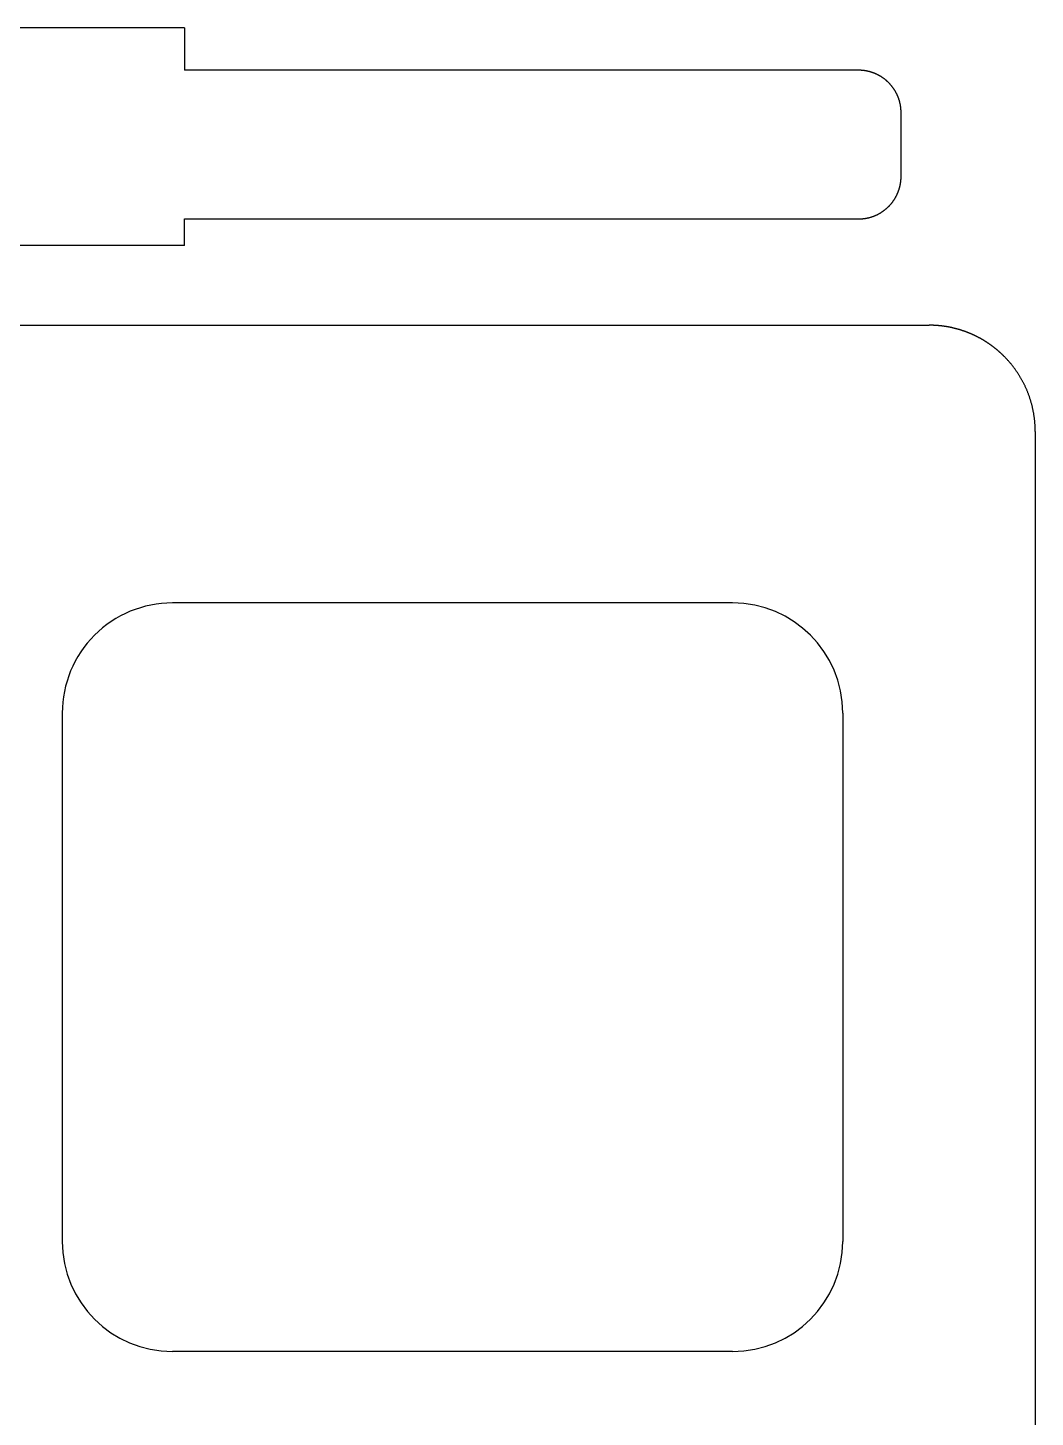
# Model space of a CAD drawing. Header units: millimetres. Extents: x -11 to 340, y -118 to 18.
# Drawn here: x 320.61 to 339.59, y -8.29 to 17.88 of the extents above; entities that cross this region are included whole.
import ezdxf

# ---------------------------------------------------------------- set-up
doc = ezdxf.new("R2010")
doc.units = ezdxf.units.MM
doc.header["$MEASUREMENT"] = 0
doc.layers.add('BLACK', color=7, linetype='CONTINUOUS')

msp = doc.modelspace()

# ---------------------------------------------------------------- linework, layer by layer
at = {"layer": 'BLACK', "linetype": 'Continuous'}
for p, q in [((323.5625, 17.882529), (293.5625, 17.882529)), ((323.5625, 17.882529), (323.5625, 17.082529)), ((336.2625, 17.082529), (323.5625, 17.082529)), ((336.263228, 17.082529), (336.2625, 17.082529)), ((336.267274, 17.082515), (336.263228, 17.082529)), ((336.271314, 17.082481), (336.267274, 17.082515)), ((336.275355, 17.082428), (336.271314, 17.082481)), ((336.279391, 17.082354), (336.275355, 17.082428)), ((336.283428, 17.082261), (336.279391, 17.082354)), ((336.287459, 17.082147), (336.283428, 17.082261)), ((336.29149, 17.082014), (336.287459, 17.082147)), ((336.295515, 17.08186), (336.29149, 17.082014)), ((336.299541, 17.081687), (336.295515, 17.08186)), ((336.303562, 17.081493), (336.299541, 17.081687)), ((336.307582, 17.08128), (336.303562, 17.081493)), ((336.311597, 17.081047), (336.307582, 17.08128)), ((336.315611, 17.080794), (336.311597, 17.081047)), ((336.31962, 17.080521), (336.315611, 17.080794)), ((336.323629, 17.080228), (336.31962, 17.080521)), ((336.327632, 17.079916), (336.323629, 17.080228)), ((336.331634, 17.079583), (336.327632, 17.079916)), ((336.335631, 17.079231), (336.331634, 17.079583)), ((336.339627, 17.078859), (336.335631, 17.079231)), ((336.343617, 17.078467), (336.339627, 17.078859)), ((336.347607, 17.078055), (336.343617, 17.078467)), ((336.35159, 17.077624), (336.347607, 17.078055)), ((336.355573, 17.077173), (336.35159, 17.077624)), ((336.35955, 17.076702), (336.355573, 17.077173)), ((336.363525, 17.076211), (336.35955, 17.076702)), ((336.367495, 17.075701), (336.363525, 17.076211)), ((336.371463, 17.07517), (336.367495, 17.075701)), ((336.375426, 17.074621), (336.371463, 17.07517)), ((336.379386, 17.074051), (336.375426, 17.074621)), ((336.383341, 17.073462), (336.379386, 17.074051)), ((336.387294, 17.072853), (336.383341, 17.073462)), ((336.391241, 17.072225), (336.387294, 17.072853)), ((336.395186, 17.071576), (336.391241, 17.072225)), ((336.399125, 17.070909), (336.395186, 17.071576)), ((336.403062, 17.070221), (336.399125, 17.070909)), ((336.406992, 17.069514), (336.403062, 17.070221)), ((336.41092, 17.068787), (336.406992, 17.069514)), ((336.414842, 17.068042), (336.41092, 17.068787)), ((336.418762, 17.067276), (336.414842, 17.068042)), ((336.422674, 17.066491), (336.418762, 17.067276)), ((336.426585, 17.065686), (336.422674, 17.066491)), ((336.430489, 17.064862), (336.426585, 17.065686)), ((336.43439, 17.064018), (336.430489, 17.064862)), ((336.438284, 17.063155), (336.43439, 17.064018)), ((336.442176, 17.062272), (336.438284, 17.063155)), ((336.446061, 17.06137), (336.442176, 17.062272)), ((336.449943, 17.060449), (336.446061, 17.06137)), ((336.453818, 17.059508), (336.449943, 17.060449)), ((336.45769, 17.058548), (336.453818, 17.059508)), ((336.461554, 17.057568), (336.45769, 17.058548)), ((336.465416, 17.056569), (336.461554, 17.057568)), ((336.46927, 17.055551), (336.465416, 17.056569)), ((336.473121, 17.054514), (336.46927, 17.055551)), ((336.476964, 17.053457), (336.473121, 17.054514)), ((336.480804, 17.052381), (336.476964, 17.053457)), ((336.484636, 17.051286), (336.480804, 17.052381)), ((336.488465, 17.050171), (336.484636, 17.051286)), ((336.492285, 17.049038), (336.488465, 17.050171)), ((336.496102, 17.047885), (336.492285, 17.049038)), ((336.499912, 17.046713), (336.496102, 17.047885)), ((336.503717, 17.045522), (336.499912, 17.046713)), ((336.507514, 17.044312), (336.503717, 17.045522)), ((336.511307, 17.043082), (336.507514, 17.044312)), ((336.515092, 17.041834), (336.511307, 17.043082)), ((336.518873, 17.040567), (336.515092, 17.041834)), ((336.522645, 17.039281), (336.518873, 17.040567)), ((336.526413, 17.037975), (336.522645, 17.039281)), ((336.530173, 17.036651), (336.526413, 17.037975)), ((336.533928, 17.035308), (336.530173, 17.036651)), ((336.537674, 17.033946), (336.533928, 17.035308)), ((336.541416, 17.032565), (336.537674, 17.033946)), ((336.545148, 17.031165), (336.541416, 17.032565)), ((336.548876, 17.029747), (336.545148, 17.031165)), ((336.552595, 17.02831), (336.548876, 17.029747)), ((336.556309, 17.026853), (336.552595, 17.02831)), ((336.560014, 17.025379), (336.556309, 17.026853)), ((336.563713, 17.023885), (336.560014, 17.025379)), ((336.567404, 17.022373), (336.563713, 17.023885)), ((336.571088, 17.020842), (336.567404, 17.022373)), ((336.574764, 17.019293), (336.571088, 17.020842)), ((336.578434, 17.017725), (336.574764, 17.019293)), ((336.582094, 17.016139), (336.578434, 17.017725)), ((336.585749, 17.014534), (336.582094, 17.016139)), ((336.589394, 17.012911), (336.585749, 17.014534)), ((336.593032, 17.011269), (336.589394, 17.012911)), ((336.596661, 17.009609), (336.593032, 17.011269)), ((336.600284, 17.007931), (336.596661, 17.009609)), ((336.603897, 17.006234), (336.600284, 17.007931)), ((336.607504, 17.004519), (336.603897, 17.006234)), ((336.6111, 17.002786), (336.607504, 17.004519)), ((336.61469, 17.001034), (336.6111, 17.002786)), ((336.61827, 16.999265), (336.61469, 17.001034)), ((336.621842, 16.997477), (336.61827, 16.999265)), ((336.625405, 16.995672), (336.621842, 16.997477)), ((336.62896, 16.993848), (336.625405, 16.995672)), ((336.632505, 16.992007), (336.62896, 16.993848)), ((336.636043, 16.990147), (336.632505, 16.992007)), ((336.63957, 16.98827), (336.636043, 16.990147)), ((336.64309, 16.986374), (336.63957, 16.98827)), ((336.646598, 16.984461), (336.64309, 16.986374)), ((336.6501, 16.98253), (336.646598, 16.984461)), ((336.65359, 16.980581), (336.6501, 16.98253)), ((336.657072, 16.978615), (336.65359, 16.980581)), ((336.660544, 16.976631), (336.657072, 16.978615)), ((336.664007, 16.974629), (336.660544, 16.976631)), ((336.667459, 16.972611), (336.664007, 16.974629)), ((336.670903, 16.970574), (336.667459, 16.972611)), ((336.674335, 16.968521), (336.670903, 16.970574)), ((336.677759, 16.966449), (336.674335, 16.968521)), ((336.681172, 16.964361), (336.677759, 16.966449)), ((336.684575, 16.962255), (336.681172, 16.964361)), ((336.687968, 16.960132), (336.684575, 16.962255)), ((336.691351, 16.957991), (336.687968, 16.960132)), ((336.694722, 16.955834), (336.691351, 16.957991)), ((336.698084, 16.95366), (336.694722, 16.955834)), ((336.701435, 16.951469), (336.698084, 16.95366)), ((336.704776, 16.94926), (336.701435, 16.951469)), ((336.708105, 16.947035), (336.704776, 16.94926)), ((336.711424, 16.944793), (336.708105, 16.947035)), ((336.714732, 16.942535), (336.711424, 16.944793)), ((336.718029, 16.940259), (336.714732, 16.942535)), ((336.721314, 16.937967), (336.718029, 16.940259)), ((336.724589, 16.935658), (336.721314, 16.937967)), ((336.727852, 16.933333), (336.724589, 16.935658)), ((336.731104, 16.930991), (336.727852, 16.933333)), ((336.734344, 16.928633), (336.731104, 16.930991)), ((336.737573, 16.926259), (336.734344, 16.928633)), ((336.74079, 16.923868), (336.737573, 16.926259)), ((336.743996, 16.921461), (336.74079, 16.923868)), ((336.747189, 16.919039), (336.743996, 16.921461)), ((336.750371, 16.916599), (336.747189, 16.919039)), ((336.753541, 16.914144), (336.750371, 16.916599)), ((336.756699, 16.911673), (336.753541, 16.914144)), ((336.759844, 16.909186), (336.756699, 16.911673)), ((336.762977, 16.906683), (336.759844, 16.909186)), ((336.766098, 16.904165), (336.762977, 16.906683)), ((336.769207, 16.901631), (336.766098, 16.904165)), ((336.772302, 16.899081), (336.769207, 16.901631)), ((336.775386, 16.896515), (336.772302, 16.899081)), ((336.778456, 16.893935), (336.775386, 16.896515)), ((336.781514, 16.891338), (336.778456, 16.893935)), ((336.784559, 16.888727), (336.781514, 16.891338)), ((336.787592, 16.8861), (336.784559, 16.888727)), ((336.79061, 16.883458), (336.787592, 16.8861)), ((336.793616, 16.880801), (336.79061, 16.883458)), ((336.796609, 16.878129), (336.793616, 16.880801)), ((336.799589, 16.875442), (336.796609, 16.878129)), ((336.802555, 16.87274), (336.799589, 16.875442)), ((336.805507, 16.870023), (336.802555, 16.87274)), ((336.808446, 16.867292), (336.805507, 16.870023)), ((336.811372, 16.864546), (336.808446, 16.867292)), ((336.814284, 16.861785), (336.811372, 16.864546)), ((336.817182, 16.85901), (336.814284, 16.861785)), ((336.820066, 16.85622), (336.817182, 16.85901)), ((336.822936, 16.853416), (336.820066, 16.85622)), ((336.825792, 16.850598), (336.822936, 16.853416)), ((336.831462, 16.844919), (336.825792, 16.850598)), ((336.837075, 16.839184), (336.831462, 16.844919)), ((336.842631, 16.833393), (336.837075, 16.839184)), ((336.848128, 16.827548), (336.842631, 16.833393)), ((336.853566, 16.821648), (336.848128, 16.827548)), ((336.858945, 16.815695), (336.853566, 16.821648)), ((336.864264, 16.809689), (336.858945, 16.815695)), ((336.869522, 16.803631), (336.864264, 16.809689)), ((336.874719, 16.797522), (336.869522, 16.803631)), ((336.879854, 16.791361), (336.874719, 16.797522)), ((336.884926, 16.785151), (336.879854, 16.791361)), ((336.889936, 16.778891), (336.884926, 16.785151)), ((336.894882, 16.772583), (336.889936, 16.778891)), ((336.899765, 16.766227), (336.894882, 16.772583)), ((336.904582, 16.759823), (336.899765, 16.766227)), ((336.909335, 16.753373), (336.904582, 16.759823)), ((336.914022, 16.746877), (336.909335, 16.753373)), ((336.918644, 16.740335), (336.914022, 16.746877)), ((336.923199, 16.73375), (336.918644, 16.740335)), ((336.927687, 16.72712), (336.923199, 16.73375)), ((336.932107, 16.720447), (336.927687, 16.72712)), ((336.93646, 16.713733), (336.932107, 16.720447)), ((336.940744, 16.706976), (336.93646, 16.713733)), ((336.94496, 16.700179), (336.940744, 16.706976)), ((336.949106, 16.693341), (336.94496, 16.700179)), ((336.953183, 16.686464), (336.949106, 16.693341)), ((336.95719, 16.679548), (336.953183, 16.686464)), ((336.961127, 16.672594), (336.95719, 16.679548)), ((336.964993, 16.665603), (336.961127, 16.672594)), ((336.968788, 16.658575), (336.964993, 16.665603)), ((336.972512, 16.651511), (336.968788, 16.658575)), ((336.976164, 16.644411), (336.972512, 16.651511)), ((336.979743, 16.637277), (336.976164, 16.644411)), ((336.983251, 16.63011), (336.979743, 16.637277)), ((336.986685, 16.622909), (336.983251, 16.63011)), ((336.990047, 16.615675), (336.986685, 16.622909)), ((336.993335, 16.60841), (336.990047, 16.615675)), ((336.99655, 16.601113), (336.993335, 16.60841)), ((336.999691, 16.593786), (336.99655, 16.601113)), ((337.002757, 16.586429), (336.999691, 16.593786)), ((337.00575, 16.579043), (337.002757, 16.586429)), ((337.008667, 16.571629), (337.00575, 16.579043)), ((337.01151, 16.564186), (337.008667, 16.571629)), ((337.014278, 16.556716), (337.01151, 16.564186)), ((337.01697, 16.54922), (337.014278, 16.556716)), ((337.019587, 16.541697), (337.01697, 16.54922)), ((337.022128, 16.534149), (337.019587, 16.541697)), ((337.024593, 16.526576), (337.022128, 16.534149)), ((337.026982, 16.51898), (337.024593, 16.526576)), ((337.029294, 16.511359), (337.026982, 16.51898)), ((337.03153, 16.503716), (337.029294, 16.511359)), ((337.033689, 16.49605), (337.03153, 16.503716)), ((337.035772, 16.488362), (337.033689, 16.49605)), ((337.037777, 16.480653), (337.035772, 16.488362)), ((337.039705, 16.472924), (337.037777, 16.480653)), ((337.041556, 16.465174), (337.039705, 16.472924)), ((337.043329, 16.457404), (337.041556, 16.465174)), ((337.045025, 16.449616), (337.043329, 16.457404)), ((337.046643, 16.441809), (337.045025, 16.449616)), ((337.048183, 16.433984), (337.046643, 16.441809)), ((337.049645, 16.426142), (337.048183, 16.433984)), ((337.051029, 16.418282), (337.049645, 16.426142)), ((337.052335, 16.410406), (337.051029, 16.418282)), ((337.053562, 16.402514), (337.052335, 16.410406)), ((337.054711, 16.394607), (337.053562, 16.402514)), ((337.055781, 16.386685), (337.054711, 16.394607)), ((337.056773, 16.378748), (337.055781, 16.386685)), ((337.057686, 16.370796), (337.056773, 16.378748)), ((337.05852, 16.362832), (337.057686, 16.370796)), ((337.059275, 16.354854), (337.05852, 16.362832)), ((337.059951, 16.346863), (337.059275, 16.354854)), ((337.060547, 16.33886), (337.059951, 16.346863)), ((337.061065, 16.330845), (337.060547, 16.33886)), ((337.061503, 16.322819), (337.061065, 16.330845)), ((337.061862, 16.314782), (337.061503, 16.322819)), ((337.062141, 16.306733), (337.061862, 16.314782)), ((337.06234, 16.298675), (337.062141, 16.306733)), ((337.06246, 16.290607), (337.06234, 16.298675)), ((337.0625, 16.282529), (337.06246, 16.290607)), ((337.0625, 15.082529), (337.0625, 16.282529)), ((337.044833, 14.91454), (337.045657, 14.918444)), ((337.045657, 14.918444), (337.046462, 14.922355)), ((337.046462, 14.922355), (337.047247, 14.926267)), ((337.047247, 14.926267), (337.048013, 14.930187)), ((337.048013, 14.930187), (337.048758, 14.934109)), ((337.048758, 14.934109), (337.049485, 14.938037)), ((337.049485, 14.938037), (337.050192, 14.941967)), ((337.050192, 14.941967), (337.05088, 14.945904)), ((337.05088, 14.945904), (337.051547, 14.949843)), ((337.051547, 14.949843), (337.052196, 14.953788)), ((337.052196, 14.953788), (337.052824, 14.957735)), ((337.052824, 14.957735), (337.053433, 14.961688)), ((337.053433, 14.961688), (337.054022, 14.965643)), ((337.054022, 14.965643), (337.054592, 14.969603)), ((337.054592, 14.969603), (337.055141, 14.973566)), ((337.055141, 14.973566), (337.055672, 14.977534)), ((337.055672, 14.977534), (337.056182, 14.981504)), ((337.056182, 14.981504), (337.056673, 14.985479)), ((337.056673, 14.985479), (337.057144, 14.989456)), ((337.057144, 14.989456), (337.057595, 14.993439)), ((337.057595, 14.993439), (337.058026, 14.997422)), ((337.058026, 14.997422), (337.058438, 15.001412)), ((337.058438, 15.001412), (337.05883, 15.005402)), ((337.05883, 15.005402), (337.059202, 15.009398)), ((337.059202, 15.009398), (337.059554, 15.013395)), ((337.059554, 15.013395), (337.059887, 15.017397)), ((337.059887, 15.017397), (337.060199, 15.0214)), ((337.060199, 15.0214), (337.060492, 15.025409)), ((337.060492, 15.025409), (337.060765, 15.029418)), ((337.060765, 15.029418), (337.061018, 15.033432)), ((337.061018, 15.033432), (337.061251, 15.037447)), ((337.061251, 15.037447), (337.061464, 15.041467)), ((337.061464, 15.041467), (337.061658, 15.045488)), ((337.061658, 15.045488), (337.061831, 15.049514)), ((337.061831, 15.049514), (337.061985, 15.053539)), ((337.061985, 15.053539), (337.062118, 15.05757)), ((337.062118, 15.05757), (337.062232, 15.061601)), ((337.062232, 15.061601), (337.062325, 15.065638)), ((337.062325, 15.065638), (337.062399, 15.069674)), ((337.062399, 15.069674), (337.062452, 15.073715)), ((337.062452, 15.073715), (337.062486, 15.077755)), ((337.062486, 15.077755), (337.0625, 15.081801)), ((337.0625, 15.081801), (337.0625, 15.082529)), ((336.937962, 14.653678), (336.940103, 14.657061)), ((336.940103, 14.657061), (336.942226, 14.660454)), ((336.942226, 14.660454), (336.944332, 14.663857)), ((336.944332, 14.663857), (336.94642, 14.66727)), ((336.94642, 14.66727), (336.948492, 14.670694)), ((336.948492, 14.670694), (336.950545, 14.674126)), ((336.950545, 14.674126), (336.952582, 14.67757)), ((336.952582, 14.67757), (336.9546, 14.681022)), ((336.9546, 14.681022), (336.956602, 14.684485)), ((336.956602, 14.684485), (336.958586, 14.687957)), ((336.958586, 14.687957), (336.960552, 14.691439)), ((336.960552, 14.691439), (336.962501, 14.694929)), ((336.962501, 14.694929), (336.964432, 14.698431)), ((336.964432, 14.698431), (336.966345, 14.701939)), ((336.966345, 14.701939), (336.968241, 14.705459)), ((336.968241, 14.705459), (336.970118, 14.708986)), ((336.970118, 14.708986), (336.971978, 14.712524)), ((336.971978, 14.712524), (336.973819, 14.716069)), ((336.973819, 14.716069), (336.975643, 14.719624)), ((336.975643, 14.719624), (336.977448, 14.723187)), ((336.977448, 14.723187), (336.979236, 14.726759)), ((336.979236, 14.726759), (336.981005, 14.730339)), ((336.981005, 14.730339), (336.982757, 14.733929)), ((336.982757, 14.733929), (336.98449, 14.737525)), ((336.98449, 14.737525), (336.986205, 14.741132)), ((336.986205, 14.741132), (336.987902, 14.744745)), ((336.987902, 14.744745), (336.98958, 14.748368)), ((336.98958, 14.748368), (336.99124, 14.751997)), ((336.99124, 14.751997), (336.992882, 14.755635)), ((336.992882, 14.755635), (336.994505, 14.75928)), ((336.994505, 14.75928), (336.99611, 14.762935)), ((336.99611, 14.762935), (336.997696, 14.766595)), ((336.997696, 14.766595), (336.999264, 14.770265)), ((336.999264, 14.770265), (337.000813, 14.773941)), ((337.000813, 14.773941), (337.002344, 14.777625)), ((337.002344, 14.777625), (337.003856, 14.781316)), ((337.003856, 14.781316), (337.00535, 14.785015)), ((337.00535, 14.785015), (337.006824, 14.78872)), ((337.006824, 14.78872), (337.008281, 14.792434)), ((337.008281, 14.792434), (337.009718, 14.796153)), ((337.009718, 14.796153), (337.011136, 14.799881)), ((337.011136, 14.799881), (337.012536, 14.803613)), ((337.012536, 14.803613), (337.013917, 14.807355)), ((337.013917, 14.807355), (337.015279, 14.811101)), ((337.015279, 14.811101), (337.016622, 14.814856)), ((337.016622, 14.814856), (337.017946, 14.818616)), ((337.017946, 14.818616), (337.019252, 14.822384)), ((337.019252, 14.822384), (337.020538, 14.826156)), ((337.020538, 14.826156), (337.021805, 14.829937)), ((337.021805, 14.829937), (337.023053, 14.833722)), ((337.023053, 14.833722), (337.024283, 14.837515)), ((337.024283, 14.837515), (337.025493, 14.841312)), ((337.025493, 14.841312), (337.026684, 14.845117)), ((337.026684, 14.845117), (337.027856, 14.848927)), ((337.027856, 14.848927), (337.029009, 14.852744)), ((337.029009, 14.852744), (337.030142, 14.856564)), ((337.030142, 14.856564), (337.031257, 14.860393)), ((337.031257, 14.860393), (337.032352, 14.864225)), ((337.032352, 14.864225), (337.033428, 14.868065)), ((337.033428, 14.868065), (337.034485, 14.871908)), ((337.034485, 14.871908), (337.035522, 14.875759)), ((337.035522, 14.875759), (337.03654, 14.879613)), ((337.03654, 14.879613), (337.037539, 14.883475)), ((337.037539, 14.883475), (337.038519, 14.887339)), ((337.038519, 14.887339), (337.039479, 14.891211)), ((337.039479, 14.891211), (337.04042, 14.895086)), ((337.04042, 14.895086), (337.041341, 14.898968)), ((337.041341, 14.898968), (337.042243, 14.902853)), ((337.042243, 14.902853), (337.043126, 14.906745)), ((337.043126, 14.906745), (337.043989, 14.910639)), ((337.043989, 14.910639), (337.044833, 14.91454)), ((336.666435, 14.391846), (336.673312, 14.395923)), ((336.673312, 14.395923), (336.68015, 14.400069)), ((336.68015, 14.400069), (336.686947, 14.404285)), ((336.686947, 14.404285), (336.693704, 14.408569)), ((336.693704, 14.408569), (336.700418, 14.412922)), ((336.700418, 14.412922), (336.707091, 14.417342)), ((336.707091, 14.417342), (336.713721, 14.42183)), ((336.713721, 14.42183), (336.720306, 14.426385)), ((336.720306, 14.426385), (336.726848, 14.431007)), ((336.726848, 14.431007), (336.733344, 14.435694)), ((336.733344, 14.435694), (336.739794, 14.440447)), ((336.739794, 14.440447), (336.746198, 14.445264)), ((336.746198, 14.445264), (336.752554, 14.450147)), ((336.752554, 14.450147), (336.758862, 14.455093)), ((336.758862, 14.455093), (336.765122, 14.460103)), ((336.765122, 14.460103), (336.771332, 14.465175)), ((336.771332, 14.465175), (336.777493, 14.47031)), ((336.777493, 14.47031), (336.783602, 14.475507)), ((336.783602, 14.475507), (336.78966, 14.480765)), ((336.78966, 14.480765), (336.795666, 14.486084)), ((336.795666, 14.486084), (336.801619, 14.491463)), ((336.801619, 14.491463), (336.807519, 14.496901)), ((336.807519, 14.496901), (336.813364, 14.502398)), ((336.813364, 14.502398), (336.819155, 14.507954)), ((336.819155, 14.507954), (336.82489, 14.513567)), ((336.82489, 14.513567), (336.830569, 14.519237)), ((336.830569, 14.519237), (336.833387, 14.522093)), ((336.833387, 14.522093), (336.836191, 14.524963)), ((336.836191, 14.524963), (336.838981, 14.527847)), ((336.838981, 14.527847), (336.841756, 14.530745)), ((336.841756, 14.530745), (336.844517, 14.533657)), ((336.844517, 14.533657), (336.847263, 14.536583)), ((336.847263, 14.536583), (336.849994, 14.539522)), ((336.849994, 14.539522), (336.852711, 14.542474)), ((336.852711, 14.542474), (336.855413, 14.54544)), ((336.855413, 14.54544), (336.8581, 14.54842)), ((336.8581, 14.54842), (336.860772, 14.551413)), ((336.860772, 14.551413), (336.863429, 14.554419)), ((336.863429, 14.554419), (336.866071, 14.557437)), ((336.866071, 14.557437), (336.868698, 14.56047)), ((336.868698, 14.56047), (336.871309, 14.563515)), ((336.871309, 14.563515), (336.873906, 14.566573)), ((336.873906, 14.566573), (336.876486, 14.569643)), ((336.876486, 14.569643), (336.879052, 14.572727)), ((336.879052, 14.572727), (336.881602, 14.575822)), ((336.881602, 14.575822), (336.884136, 14.578931)), ((336.884136, 14.578931), (336.886654, 14.582052)), ((336.886654, 14.582052), (336.889157, 14.585185)), ((336.889157, 14.585185), (336.891644, 14.58833)), ((336.891644, 14.58833), (336.894115, 14.591488)), ((336.894115, 14.591488), (336.89657, 14.594658)), ((336.89657, 14.594658), (336.89901, 14.59784)), ((336.89901, 14.59784), (336.901432, 14.601033)), ((336.901432, 14.601033), (336.903839, 14.604239)), ((336.903839, 14.604239), (336.90623, 14.607456)), ((336.90623, 14.607456), (336.908604, 14.610685)), ((336.908604, 14.610685), (336.910962, 14.613925)), ((336.910962, 14.613925), (336.913304, 14.617177)), ((336.913304, 14.617177), (336.915629, 14.62044)), ((336.915629, 14.62044), (336.917938, 14.623715)), ((336.917938, 14.623715), (336.92023, 14.627)), ((336.92023, 14.627), (336.922506, 14.630297)), ((336.922506, 14.630297), (336.924764, 14.633605)), ((336.924764, 14.633605), (336.927006, 14.636924)), ((336.927006, 14.636924), (336.929231, 14.640253)), ((336.929231, 14.640253), (336.93144, 14.643594)), ((336.93144, 14.643594), (336.933631, 14.646945)), ((336.933631, 14.646945), (336.935805, 14.650307)), ((336.935805, 14.650307), (336.937962, 14.653678)), ((323.5625, 14.282529), (336.2625, 14.282529)), ((323.5625, 13.78), (323.5625, 14.282529)), ((336.2625, 14.282529), (336.270578, 14.282569)), ((336.270578, 14.282569), (336.278646, 14.282689)), ((336.278646, 14.282689), (336.286704, 14.282888)), ((336.286704, 14.282888), (336.294753, 14.283167)), ((336.294753, 14.283167), (336.30279, 14.283526)), ((336.30279, 14.283526), (336.310816, 14.283964)), ((336.310816, 14.283964), (336.318831, 14.284482)), ((336.318831, 14.284482), (336.326834, 14.285078)), ((336.326834, 14.285078), (336.334825, 14.285754)), ((336.334825, 14.285754), (336.342803, 14.286509)), ((336.342803, 14.286509), (336.350767, 14.287343)), ((336.350767, 14.287343), (336.358719, 14.288256)), ((336.358719, 14.288256), (336.366656, 14.289248)), ((336.366656, 14.289248), (336.374578, 14.290318)), ((336.374578, 14.290318), (336.382485, 14.291467)), ((336.382485, 14.291467), (336.390377, 14.292694)), ((336.390377, 14.292694), (336.398253, 14.294)), ((336.398253, 14.294), (336.406113, 14.295384)), ((336.406113, 14.295384), (336.413955, 14.296846)), ((336.413955, 14.296846), (336.42178, 14.298386)), ((336.42178, 14.298386), (336.429587, 14.300004)), ((336.429587, 14.300004), (336.437375, 14.3017)), ((336.437375, 14.3017), (336.445145, 14.303473)), ((336.445145, 14.303473), (336.452895, 14.305324)), ((336.452895, 14.305324), (336.460624, 14.307252)), ((336.460624, 14.307252), (336.468333, 14.309257)), ((336.468333, 14.309257), (336.476021, 14.31134)), ((336.476021, 14.31134), (336.483687, 14.313499)), ((336.483687, 14.313499), (336.49133, 14.315735)), ((336.49133, 14.315735), (336.498951, 14.318047)), ((336.498951, 14.318047), (336.506547, 14.320436)), ((336.506547, 14.320436), (336.51412, 14.322901)), ((336.51412, 14.322901), (336.521668, 14.325442)), ((336.521668, 14.325442), (336.529191, 14.328059)), ((336.529191, 14.328059), (336.536687, 14.330751)), ((336.536687, 14.330751), (336.544157, 14.333519)), ((336.544157, 14.333519), (336.5516, 14.336362)), ((336.5516, 14.336362), (336.559014, 14.339279)), ((336.559014, 14.339279), (336.5664, 14.342272)), ((336.5664, 14.342272), (336.573757, 14.345338)), ((336.573757, 14.345338), (336.581084, 14.348479)), ((336.581084, 14.348479), (336.588381, 14.351694)), ((336.588381, 14.351694), (336.595646, 14.354982)), ((336.595646, 14.354982), (336.60288, 14.358344)), ((336.60288, 14.358344), (336.610081, 14.361778)), ((336.610081, 14.361778), (336.617248, 14.365286)), ((336.617248, 14.365286), (336.624382, 14.368865)), ((336.624382, 14.368865), (336.631482, 14.372517)), ((336.631482, 14.372517), (336.638546, 14.376241)), ((336.638546, 14.376241), (336.645574, 14.380036)), ((336.645574, 14.380036), (336.652565, 14.383902)), ((336.652565, 14.383902), (336.659519, 14.387839)), ((336.659519, 14.387839), (336.666435, 14.391846)), ((323.5625, 13.78), (316.8125, 13.78)), ((316.8125, 12.28), (337.58862, 12.28)), ((337.593491, 12.279994), (337.58862, 12.28)), ((337.599885, 12.279969), (337.593491, 12.279994)), ((337.606275, 12.279924), (337.599885, 12.279969)), ((337.612664, 12.279858), (337.606275, 12.279924)), ((337.619049, 12.279773), (337.612664, 12.279858)), ((337.625434, 12.279668), (337.619049, 12.279773)), ((337.631813, 12.279543), (337.625434, 12.279668)), ((337.638193, 12.279398), (337.631813, 12.279543)), ((337.644568, 12.279233), (337.638193, 12.279398)), ((337.650943, 12.279047), (337.644568, 12.279233)), ((337.657312, 12.278842), (337.650943, 12.279047)), ((337.663682, 12.278617), (337.657312, 12.278842)), ((337.670046, 12.278373), (337.663682, 12.278617)), ((337.676411, 12.278108), (337.670046, 12.278373)), ((337.68277, 12.277823), (337.676411, 12.278108)), ((337.689129, 12.277518), (337.68277, 12.277823)), ((337.695482, 12.277194), (337.689129, 12.277518)), ((337.701835, 12.276849), (337.695482, 12.277194)), ((337.708183, 12.276485), (337.701835, 12.276849)), ((337.714531, 12.276101), (337.708183, 12.276485)), ((337.720873, 12.275697), (337.714531, 12.276101)), ((337.727215, 12.275273), (337.720873, 12.275697)), ((337.733551, 12.274829), (337.727215, 12.275273)), ((337.739887, 12.274365), (337.733551, 12.274829)), ((337.746217, 12.273882), (337.739887, 12.274365)), ((337.752547, 12.273379), (337.746217, 12.273882)), ((337.758871, 12.272855), (337.752547, 12.273379)), ((337.765194, 12.272312), (337.758871, 12.272855)), ((337.771512, 12.27175), (337.765194, 12.272312)), ((337.777829, 12.271167), (337.771512, 12.27175)), ((337.784141, 12.270565), (337.777829, 12.271167)), ((337.790451, 12.269942), (337.784141, 12.270565)), ((337.796756, 12.2693), (337.790451, 12.269942)), ((337.80306, 12.268639), (337.796756, 12.2693)), ((337.809358, 12.267957), (337.80306, 12.268639)), ((337.815655, 12.267256), (337.809358, 12.267957)), ((337.821946, 12.266535), (337.815655, 12.267256)), ((337.828236, 12.265794), (337.821946, 12.266535)), ((337.834521, 12.265033), (337.828236, 12.265794)), ((337.840804, 12.264253), (337.834521, 12.265033)), ((337.847081, 12.263453), (337.840804, 12.264253)), ((337.853357, 12.262633), (337.847081, 12.263453)), ((337.859626, 12.261794), (337.853357, 12.262633)), ((337.865895, 12.260935), (337.859626, 12.261794)), ((337.872157, 12.260056), (337.865895, 12.260935)), ((337.878418, 12.259158), (337.872157, 12.260056)), ((337.884673, 12.25824), (337.878418, 12.259158)), ((337.890926, 12.257302), (337.884673, 12.25824)), ((337.897173, 12.256344), (337.890926, 12.257302)), ((337.903418, 12.255367), (337.897173, 12.256344)), ((337.909657, 12.254371), (337.903418, 12.255367)), ((337.915895, 12.253354), (337.909657, 12.254371)), ((337.922126, 12.252318), (337.915895, 12.253354)), ((337.928355, 12.251262), (337.922126, 12.252318)), ((337.934578, 12.250188), (337.928355, 12.251262)), ((337.940799, 12.249093), (337.934578, 12.250188)), ((337.947013, 12.247978), (337.940799, 12.249093)), ((337.953225, 12.246844), (337.947013, 12.247978)), ((337.959431, 12.245691), (337.953225, 12.246844)), ((337.965635, 12.244518), (337.959431, 12.245691)), ((337.971832, 12.243325), (337.965635, 12.244518)), ((337.978027, 12.242113), (337.971832, 12.243325)), ((337.984215, 12.240882), (337.978027, 12.242113)), ((337.990401, 12.23963), (337.984215, 12.240882)), ((337.996581, 12.23836), (337.990401, 12.23963)), ((338.002758, 12.23707), (337.996581, 12.23836)), ((338.008928, 12.23576), (338.002758, 12.23707)), ((338.015095, 12.234431), (338.008928, 12.23576)), ((338.021256, 12.233083), (338.015095, 12.234431)), ((338.027414, 12.231714), (338.021256, 12.233083)), ((338.033565, 12.230327), (338.027414, 12.231714)), ((338.039714, 12.22892), (338.033565, 12.230327)), ((338.045855, 12.227494), (338.039714, 12.22892)), ((338.051994, 12.226048), (338.045855, 12.227494)), ((338.058125, 12.224583), (338.051994, 12.226048)), ((338.064254, 12.223098), (338.058125, 12.224583)), ((338.070376, 12.221595), (338.064254, 12.223098)), ((338.076494, 12.220071), (338.070376, 12.221595)), ((338.082605, 12.218529), (338.076494, 12.220071)), ((338.088714, 12.216967), (338.082605, 12.218529)), ((338.094815, 12.215386), (338.088714, 12.216967)), ((338.100912, 12.213785), (338.094815, 12.215386)), ((338.107003, 12.212166), (338.100912, 12.213785)), ((338.11309, 12.210527), (338.107003, 12.212166)), ((338.119169, 12.208869), (338.11309, 12.210527)), ((338.125245, 12.207191), (338.119169, 12.208869)), ((338.131314, 12.205494), (338.125245, 12.207191)), ((338.137379, 12.203778), (338.131314, 12.205494)), ((338.143436, 12.202043), (338.137379, 12.203778)), ((338.14949, 12.200288), (338.143436, 12.202043)), ((338.155536, 12.198515), (338.14949, 12.200288)), ((338.161579, 12.196721), (338.155536, 12.198515)), ((338.167613, 12.19491), (338.161579, 12.196721)), ((338.173644, 12.193078), (338.167613, 12.19491)), ((338.179667, 12.191228), (338.173644, 12.193078)), ((338.185686, 12.189359), (338.179667, 12.191228)), ((338.191697, 12.18747), (338.185686, 12.189359)), ((338.197704, 12.185562), (338.191697, 12.18747)), ((338.203703, 12.183636), (338.197704, 12.185562)), ((338.209698, 12.18169), (338.203703, 12.183636)), ((338.215685, 12.179726), (338.209698, 12.18169)), ((338.221667, 12.177741), (338.215685, 12.179726)), ((338.227641, 12.175739), (338.221667, 12.177741)), ((338.233611, 12.173717), (338.227641, 12.175739)), ((338.239573, 12.171676), (338.233611, 12.173717)), ((338.24553, 12.169616), (338.239573, 12.171676)), ((338.251478, 12.167538), (338.24553, 12.169616)), ((338.257423, 12.16544), (338.251478, 12.167538)), ((338.263358, 12.163324), (338.257423, 12.16544)), ((338.269289, 12.161188), (338.263358, 12.163324)), ((338.275212, 12.159034), (338.269289, 12.161188)), ((338.281129, 12.15686), (338.275212, 12.159034)), ((338.287038, 12.154669), (338.281129, 12.15686)), ((338.292942, 12.152458), (338.287038, 12.154669)), ((338.298838, 12.150228), (338.292942, 12.152458)), ((338.304728, 12.147979), (338.298838, 12.150228)), ((338.310609, 12.145713), (338.304728, 12.147979)), ((338.316486, 12.143426), (338.310609, 12.145713)), ((338.322353, 12.141122), (338.316486, 12.143426)), ((338.328215, 12.138798), (338.322353, 12.141122)), ((338.334069, 12.136457), (338.328215, 12.138798)), ((338.339916, 12.134095), (338.334069, 12.136457)), ((338.345755, 12.131716), (338.339916, 12.134095)), ((338.351588, 12.129318), (338.345755, 12.131716)), ((338.357412, 12.126902), (338.351588, 12.129318)), ((338.363231, 12.124466), (338.357412, 12.126902)), ((338.36904, 12.122013), (338.363231, 12.124466)), ((338.374843, 12.11954), (338.36904, 12.122013)), ((338.380637, 12.11705), (338.374843, 12.11954)), ((338.386425, 12.11454), (338.380637, 12.11705)), ((338.392204, 12.112012), (338.386425, 12.11454)), ((338.397977, 12.109466), (338.392204, 12.112012)), ((338.40374, 12.106901), (338.397977, 12.109466)), ((338.409497, 12.104318), (338.40374, 12.106901)), ((338.415245, 12.101716), (338.409497, 12.104318)), ((338.420986, 12.099096), (338.415245, 12.101716)), ((338.426718, 12.096458), (338.420986, 12.099096)), ((338.432443, 12.093801), (338.426718, 12.096458)), ((338.438158, 12.091127), (338.432443, 12.093801)), ((338.443867, 12.088433), (338.438158, 12.091127)), ((338.449566, 12.085722), (338.443867, 12.088433)), ((338.455259, 12.082992), (338.449566, 12.085722)), ((338.460941, 12.080245), (338.455259, 12.082992)), ((338.466617, 12.077478), (338.460941, 12.080245)), ((338.472283, 12.074694), (338.466617, 12.077478)), ((338.477942, 12.071892), (338.472283, 12.074694)), ((338.48359, 12.069072), (338.477942, 12.071892)), ((338.489232, 12.066233), (338.48359, 12.069072)), ((338.494863, 12.063377), (338.489232, 12.066233)), ((338.500488, 12.060502), (338.494863, 12.063377)), ((338.506102, 12.057609), (338.500488, 12.060502)), ((338.511708, 12.054698), (338.506102, 12.057609)), ((338.517305, 12.05177), (338.511708, 12.054698)), ((338.522893, 12.048824), (338.517305, 12.05177)), ((338.528472, 12.04586), (338.522893, 12.048824)), ((338.534043, 12.042877), (338.528472, 12.04586)), ((338.539603, 12.039878), (338.534043, 12.042877)), ((338.545156, 12.036859), (338.539603, 12.039878)), ((338.550698, 12.033824), (338.545156, 12.036859)), ((338.556232, 12.030771), (338.550698, 12.033824)), ((338.561755, 12.0277), (338.556232, 12.030771)), ((338.567271, 12.024611), (338.561755, 12.0277)), ((338.572775, 12.021505), (338.567271, 12.024611)), ((338.578272, 12.01838), (338.572775, 12.021505)), ((338.583758, 12.015239), (338.578272, 12.01838)), ((338.589235, 12.01208), (338.583758, 12.015239)), ((338.594701, 12.008903), (338.589235, 12.01208)), ((338.600159, 12.005709), (338.594701, 12.008903)), ((338.605606, 12.002498), (338.600159, 12.005709)), ((338.611045, 11.999268), (338.605606, 12.002498)), ((338.616472, 11.996022), (338.611045, 11.999268)), ((338.621891, 11.992758), (338.616472, 11.996022)), ((338.627298, 11.989477), (338.621891, 11.992758)), ((338.632697, 11.986178), (338.627298, 11.989477)), ((338.638084, 11.982862), (338.632697, 11.986178)), ((338.643462, 11.979529), (338.638084, 11.982862)), ((338.648829, 11.976179), (338.643462, 11.979529)), ((338.654187, 11.972811), (338.648829, 11.976179)), ((338.659534, 11.969427), (338.654187, 11.972811)), ((338.664871, 11.966025), (338.659534, 11.969427)), ((338.670196, 11.962606), (338.664871, 11.966025)), ((338.675513, 11.95917), (338.670196, 11.962606)), ((338.680817, 11.955718), (338.675513, 11.95917)), ((338.686112, 11.952247), (338.680817, 11.955718)), ((338.691395, 11.948761), (338.686112, 11.952247)), ((338.696669, 11.945257), (338.691395, 11.948761)), ((338.701931, 11.941737), (338.696669, 11.945257)), ((338.707183, 11.938199), (338.701931, 11.941737)), ((338.712423, 11.934645), (338.707183, 11.938199)), ((338.717653, 11.931074), (338.712423, 11.934645)), ((338.722872, 11.927487), (338.717653, 11.931074)), ((338.72808, 11.923882), (338.722872, 11.927487)), ((338.733276, 11.920261), (338.72808, 11.923882)), ((338.738462, 11.916623), (338.733276, 11.920261)), ((338.743635, 11.91297), (338.738462, 11.916623)), ((338.748799, 11.909299), (338.743635, 11.91297)), ((338.75395, 11.905612), (338.748799, 11.909299)), ((338.75909, 11.901908), (338.75395, 11.905612)), ((338.764219, 11.898188), (338.75909, 11.901908)), ((338.769336, 11.894451), (338.764219, 11.898188)), ((338.774442, 11.890699), (338.769336, 11.894451)), ((338.779536, 11.88693), (338.774442, 11.890699)), ((338.784618, 11.883145), (338.779536, 11.88693)), ((338.789689, 11.879343), (338.784618, 11.883145)), ((338.794748, 11.875525), (338.789689, 11.879343)), ((338.799795, 11.871691), (338.794748, 11.875525)), ((338.80483, 11.867842), (338.799795, 11.871691)), ((338.809853, 11.863976), (338.80483, 11.867842)), ((338.814864, 11.860094), (338.809853, 11.863976)), ((338.819864, 11.856196), (338.814864, 11.860094)), ((338.82485, 11.852282), (338.819864, 11.856196)), ((338.829826, 11.848352), (338.82485, 11.852282)), ((338.834788, 11.844407), (338.829826, 11.848352)), ((338.839739, 11.840445), (338.834788, 11.844407)), ((338.844676, 11.836468), (338.839739, 11.840445)), ((338.849602, 11.832475), (338.844676, 11.836468)), ((338.854515, 11.828467), (338.849602, 11.832475)), ((338.859416, 11.824443), (338.854515, 11.828467)), ((338.864304, 11.820403), (338.859416, 11.824443)), ((338.86918, 11.816348), (338.864304, 11.820403)), ((338.874043, 11.812277), (338.86918, 11.816348)), ((338.878893, 11.808191), (338.874043, 11.812277)), ((338.88373, 11.80409), (338.878893, 11.808191)), ((338.888555, 11.799973), (338.88373, 11.80409)), ((338.893367, 11.795841), (338.888555, 11.799973)), ((338.898166, 11.791693), (338.893367, 11.795841)), ((338.902951, 11.787531), (338.898166, 11.791693)), ((338.907724, 11.783353), (338.902951, 11.787531)), ((338.912484, 11.77916), (338.907724, 11.783353)), ((338.91723, 11.774952), (338.912484, 11.77916)), ((338.921964, 11.770729), (338.91723, 11.774952)), ((338.926684, 11.76649), (338.921964, 11.770729)), ((338.93139, 11.762237), (338.926684, 11.76649)), ((338.936084, 11.757969), (338.93139, 11.762237)), ((338.940764, 11.753687), (338.936084, 11.757969)), ((338.945431, 11.749389), (338.940764, 11.753687)), ((338.950083, 11.745077), (338.945431, 11.749389)), ((338.954723, 11.74075), (338.950083, 11.745077)), ((338.959349, 11.736408), (338.954723, 11.74075)), ((338.963961, 11.732052), (338.959349, 11.736408)), ((338.96856, 11.727681), (338.963961, 11.732052)), ((338.973144, 11.723296), (338.96856, 11.727681)), ((338.977715, 11.718896), (338.973144, 11.723296)), ((338.982272, 11.714482), (338.977715, 11.718896)), ((338.986815, 11.710054), (338.982272, 11.714482)), ((338.991344, 11.705611), (338.986815, 11.710054)), ((338.995859, 11.701154), (338.991344, 11.705611)), ((339.00036, 11.696682), (338.995859, 11.701154)), ((339.004847, 11.692197), (339.00036, 11.696682)), ((339.013778, 11.683184), (339.004847, 11.692197)), ((339.022652, 11.674115), (339.013778, 11.683184)), ((339.031469, 11.66499), (339.022652, 11.674115)), ((339.040228, 11.65581), (339.031469, 11.66499)), ((339.048928, 11.646575), (339.040228, 11.65581)), ((339.05757, 11.637286), (339.048928, 11.646575)), ((339.066152, 11.627943), (339.05757, 11.637286)), ((339.074675, 11.618547), (339.066152, 11.627943)), ((339.083139, 11.609097), (339.074675, 11.618547)), ((339.091542, 11.599594), (339.083139, 11.609097)), ((339.099884, 11.59004), (339.091542, 11.599594)), ((339.108166, 11.580433), (339.099884, 11.59004)), ((339.116386, 11.570776), (339.108166, 11.580433)), ((339.124545, 11.561067), (339.116386, 11.570776)), ((339.132642, 11.551307), (339.124545, 11.561067)), ((339.140676, 11.541498), (339.132642, 11.551307)), ((339.148648, 11.531639), (339.140676, 11.541498)), ((339.156556, 11.521731), (339.148648, 11.531639)), ((339.164401, 11.511774), (339.156556, 11.521731)), ((339.172182, 11.501768), (339.164401, 11.511774)), ((339.1799, 11.491715), (339.172182, 11.501768)), ((339.187553, 11.481614), (339.1799, 11.491715)), ((339.195141, 11.471467), (339.187553, 11.481614)), ((339.202664, 11.461272), (339.195141, 11.471467)), ((339.210122, 11.451032), (339.202664, 11.461272)), ((339.217514, 11.440746), (339.210122, 11.451032)), ((339.22484, 11.430415), (339.217514, 11.440746)), ((339.2321, 11.420039), (339.22484, 11.430415)), ((339.239293, 11.409618), (339.2321, 11.420039)), ((339.246419, 11.399154), (339.239293, 11.409618)), ((339.253478, 11.388647), (339.246419, 11.399154)), ((339.26047, 11.378096), (339.253478, 11.388647)), ((339.267394, 11.367503), (339.26047, 11.378096)), ((339.27425, 11.356868), (339.267394, 11.367503)), ((339.281037, 11.346191), (339.27425, 11.356868)), ((339.287756, 11.335473), (339.281037, 11.346191)), ((339.294407, 11.324715), (339.287756, 11.335473)), ((339.300988, 11.313916), (339.294407, 11.324715)), ((339.307499, 11.303077), (339.300988, 11.313916)), ((339.313941, 11.292199), (339.307499, 11.303077)), ((339.320313, 11.281282), (339.313941, 11.292199)), ((339.326615, 11.270326), (339.320313, 11.281282)), ((339.332847, 11.259333), (339.326615, 11.270326)), ((339.339008, 11.248302), (339.332847, 11.259333)), ((339.345098, 11.237234), (339.339008, 11.248302)), ((339.351118, 11.226129), (339.345098, 11.237234)), ((339.357065, 11.214988), (339.351118, 11.226129)), ((339.362942, 11.203811), (339.357065, 11.214988)), ((339.368746, 11.192598), (339.362942, 11.203811)), ((339.374479, 11.181351), (339.368746, 11.192598)), ((339.38014, 11.170069), (339.374479, 11.181351)), ((339.385728, 11.158754), (339.38014, 11.170069)), ((339.391243, 11.147404), (339.385728, 11.158754)), ((339.396686, 11.136022), (339.391243, 11.147404)), ((339.402056, 11.124606), (339.396686, 11.136022)), ((339.407353, 11.113158), (339.402056, 11.124606)), ((339.412576, 11.101679), (339.407353, 11.113158)), ((339.417726, 11.090168), (339.412576, 11.101679)), ((339.422802, 11.078626), (339.417726, 11.090168)), ((339.427805, 11.067053), (339.422802, 11.078626)), ((339.432733, 11.05545), (339.427805, 11.067053)), ((339.437587, 11.043817), (339.432733, 11.05545)), ((339.442367, 11.032155), (339.437587, 11.043817)), ((339.447072, 11.020464), (339.442367, 11.032155)), ((339.451703, 11.008744), (339.447072, 11.020464)), ((339.456259, 10.996996), (339.451703, 11.008744)), ((339.460739, 10.985221), (339.456259, 10.996996)), ((339.465145, 10.973418), (339.460739, 10.985221)), ((339.469475, 10.961588), (339.465145, 10.973418)), ((339.47373, 10.949731), (339.469475, 10.961588)), ((339.47791, 10.937849), (339.47373, 10.949731)), ((339.482013, 10.92594), (339.47791, 10.937849)), ((339.486041, 10.914007), (339.482013, 10.92594)), ((339.489993, 10.902048), (339.486041, 10.914007)), ((339.493869, 10.890065), (339.489993, 10.902048)), ((339.497669, 10.878058), (339.493869, 10.890065)), ((339.501392, 10.866026), (339.497669, 10.878058)), ((339.505039, 10.853972), (339.501392, 10.866026)), ((339.508609, 10.841894), (339.505039, 10.853972)), ((339.512103, 10.829793), (339.508609, 10.841894)), ((339.51552, 10.817671), (339.512103, 10.829793)), ((339.51886, 10.805526), (339.51552, 10.817671)), ((339.522123, 10.79336), (339.51886, 10.805526)), ((339.525309, 10.781172), (339.522123, 10.79336)), ((339.528418, 10.768964), (339.525309, 10.781172)), ((339.53145, 10.756734), (339.528418, 10.768964)), ((339.534404, 10.744485), (339.53145, 10.756734)), ((339.537281, 10.732216), (339.534404, 10.744485)), ((339.54008, 10.719928), (339.537281, 10.732216)), ((339.542802, 10.70762), (339.54008, 10.719928)), ((339.545446, 10.695294), (339.542802, 10.70762)), ((339.548012, 10.682949), (339.545446, 10.695294)), ((339.5505, 10.670586), (339.548012, 10.682949)), ((339.55291, 10.658205), (339.5505, 10.670586)), ((339.555243, 10.645806), (339.55291, 10.658205)), ((339.557497, 10.633391), (339.555243, 10.645806)), ((339.559673, 10.620958), (339.557497, 10.633391)), ((339.56177, 10.608509), (339.559673, 10.620958)), ((339.56379, 10.596044), (339.56177, 10.608509)), ((339.565731, 10.583563), (339.56379, 10.596044)), ((339.567593, 10.571067), (339.565731, 10.583563)), ((339.569377, 10.558555), (339.567593, 10.571067)), ((339.571082, 10.546028), (339.569377, 10.558555)), ((339.572709, 10.533486), (339.571082, 10.546028)), ((339.574257, 10.52093), (339.572709, 10.533486)), ((339.575726, 10.50836), (339.574257, 10.52093)), ((339.577116, 10.495776), (339.575726, 10.50836)), ((339.578427, 10.483179), (339.577116, 10.495776)), ((339.579659, 10.470568), (339.578427, 10.483179)), ((339.580812, 10.457944), (339.579659, 10.470568)), ((339.581886, 10.445308), (339.580812, 10.457944)), ((339.582881, 10.432659), (339.581886, 10.445308)), ((339.583796, 10.419998), (339.582881, 10.432659)), ((339.584633, 10.407325), (339.583796, 10.419998)), ((339.585389, 10.394641), (339.584633, 10.407325)), ((339.586067, 10.381945), (339.585389, 10.394641)), ((339.586665, 10.369238), (339.586067, 10.381945)), ((339.587183, 10.35652), (339.586665, 10.369238)), ((339.587622, 10.343792), (339.587183, 10.35652)), ((339.587981, 10.331053), (339.587622, 10.343792)), ((339.588261, 10.318304), (339.587981, 10.331053)), ((339.58846, 10.305546), (339.588261, 10.318304)), ((339.58858, 10.292778), (339.58846, 10.305546)), ((339.58862, 10.28), (339.58858, 10.292778)), ((339.58862, 10.28), (339.58862, -41.535)), ((323.337501, 7.049998), (323.337501, 7.05)), ((333.8875, 7.05), (323.337501, 7.05)), ((321.262501, 4.975), (321.262501, -4.975)), ((335.962501, 4.975), (335.962501, -4.975)), ((333.887501, -7.05), (323.3375, -7.05)), ((333.887501, -7.050001), (333.887501, -7.05))]:
    msp.add_line(p, q, dxfattribs=at)
at = {"layer": 'BLACK'}
for centre, radius, start, end in [((323.3375, 4.975), 2.074999, 89.9999724, 180), ((333.8875, 4.975), 2.075, 0, 90), ((323.3375, -4.975), 2.075, 180, 270), ((333.8875, -4.975), 2.075001, 270.0000276, 0)]:
    msp.add_arc(centre, radius, start, end, dxfattribs=at)

doc.saveas('drawing.dxf')
